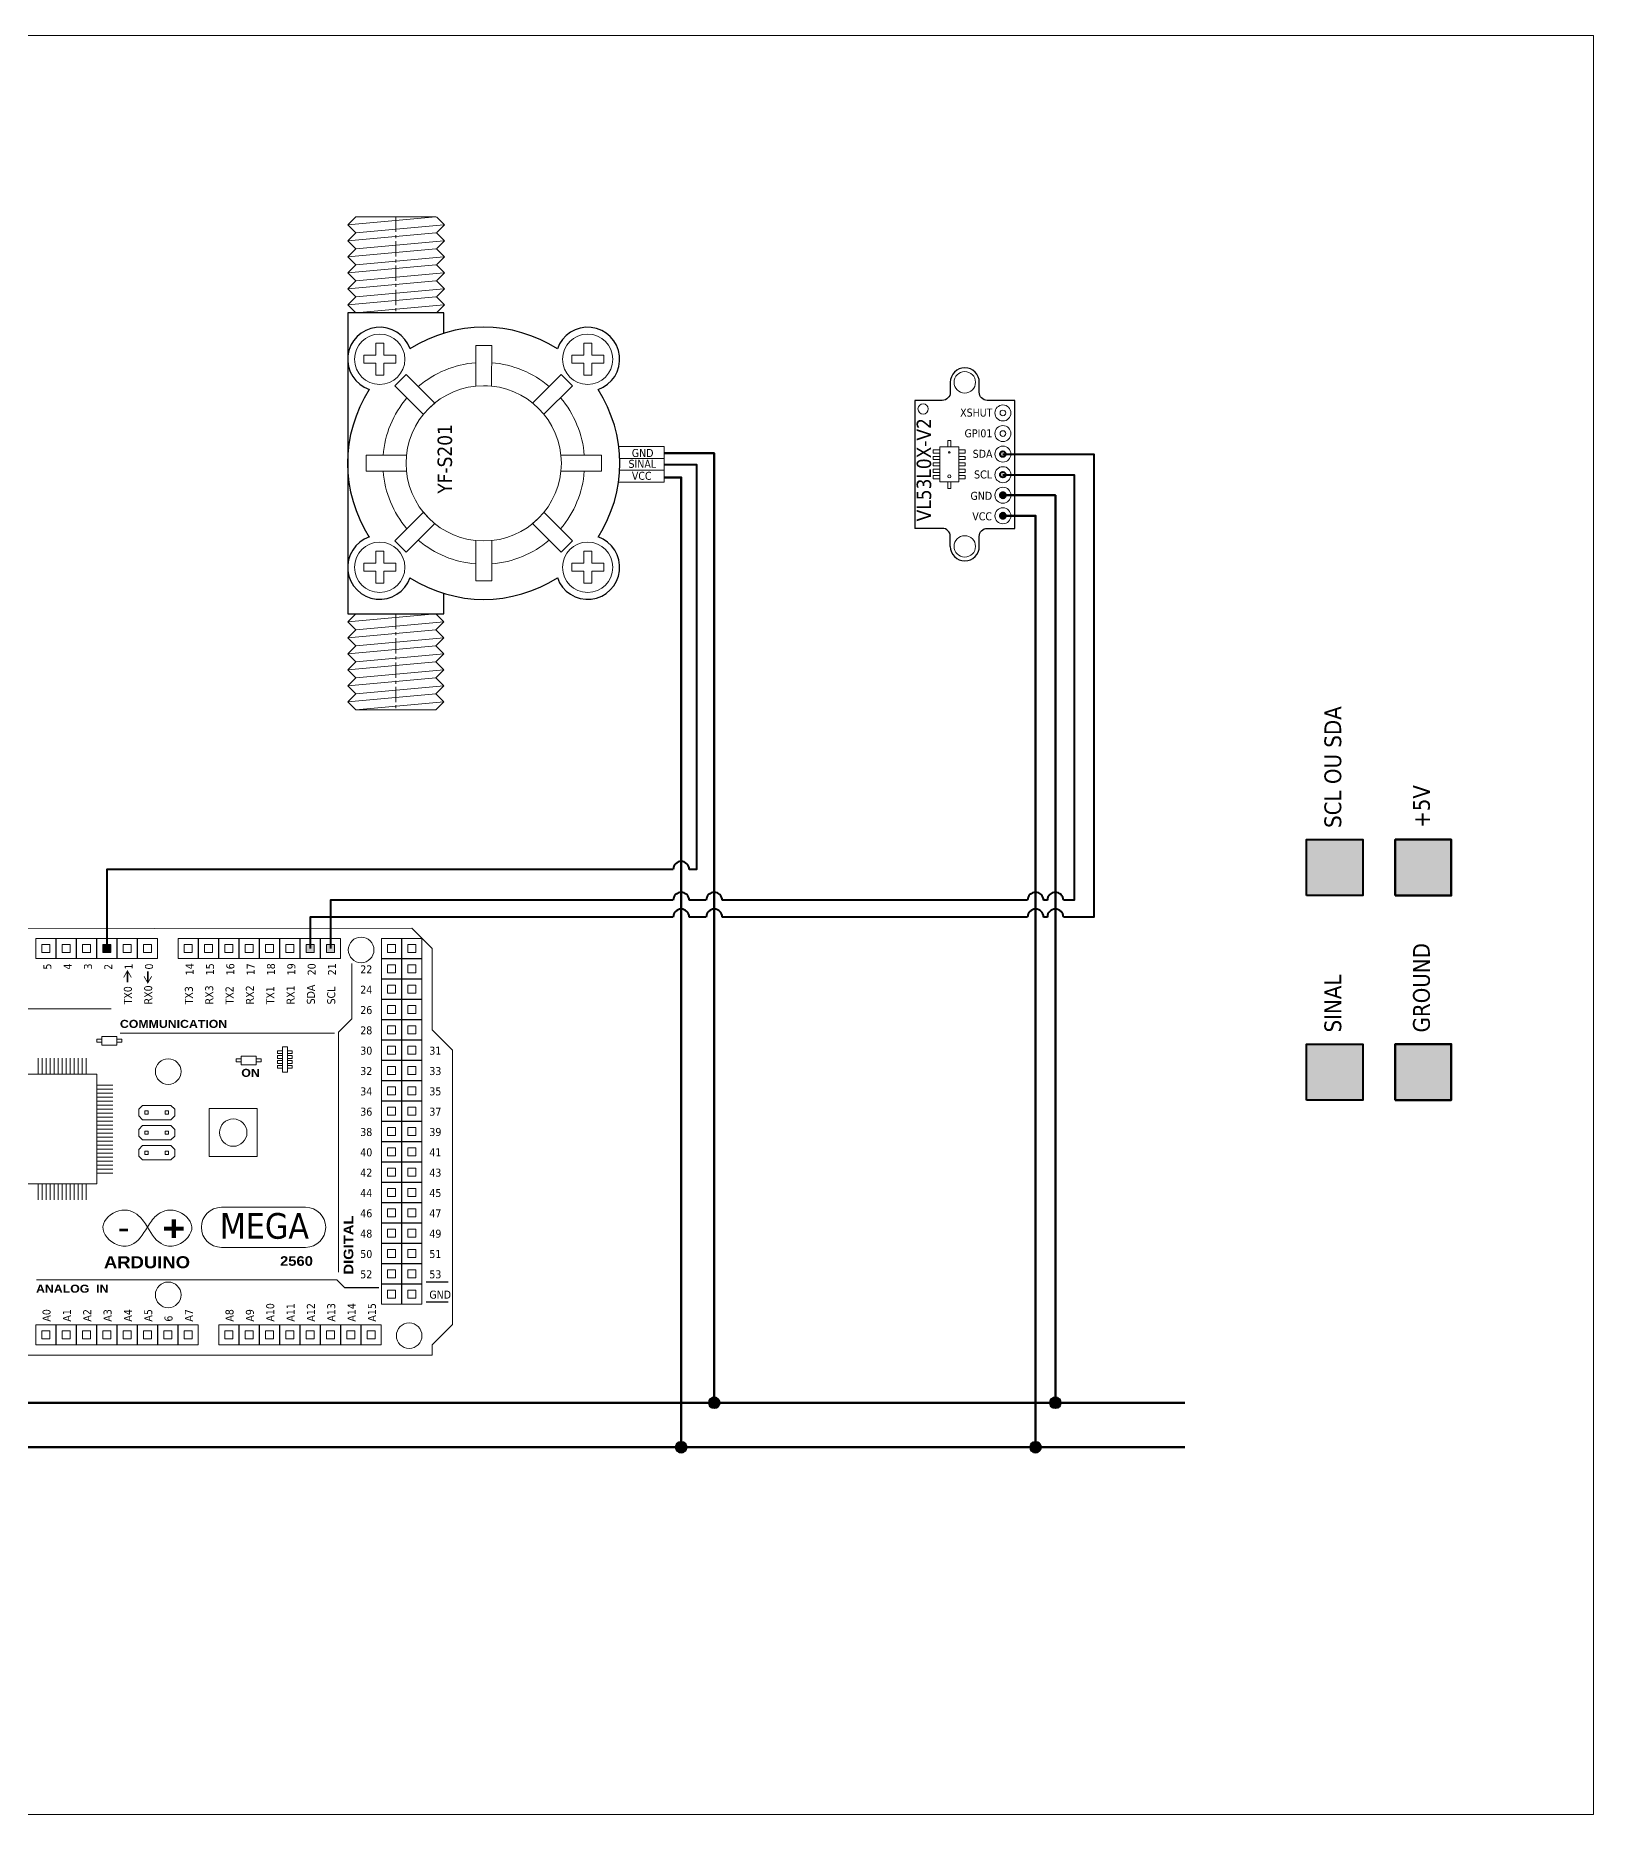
# Model space of a CAD drawing. Extents: x -201 to 3149, y -111 to 111.
# Drawn here: x 2954 to 3148.6, y -111 to 111.2 of the extents above; entities that cross this region are included whole.
import ezdxf

# ---------------------------------------------------------------- set-up
doc = ezdxf.new("R2010")
doc.units = 0
doc.linetypes.add('CENTER', pattern=[50.8, 31.75, -6.35, 6.35, -6.35])
doc.linetypes.add('CONTINU', pattern=[0])
doc.layers.get('0').update_dxf_attribs({"lineweight": 9})
doc.layers.add('1', color=7, linetype='Continuous')
doc.layers.add('2', color=7, linetype='CONTINU')
for name, color, linetype, lineweight in [('contorno', 7, 'CONTINU', 30), ('fase_5V', 1, 'Continuous', 40), ('GND', 3, 'Continuous', 40), ('SCL_OR_SDA', 253, 'CONTINU', 40), ('SINAL', 5, 'Continuous', 40)]:
    doc.layers.add(name, color=color, linetype=linetype, lineweight=lineweight)
doc.styles.add('times 2', font='tahoma.ttf')

# ---------------------------------------------------------------- blocks, each defined once
blk = doc.blocks.new('*U15')
blk.add_lwpolyline([(0, -2.47), (0.99, -2.53), (1, 2.53), (-1, 2.53), (-1, -2.53)])
blk = doc.blocks.new('*U16')
at = {"color": 0, "linetype": 'ByBlock', "lineweight": -2, "transparency": 16777216}
blk.add_blockref('*U15', (318.06, 43.92), dxfattribs=at)
for p, rotation in [((309.45, 40.36), 45.00000000000001), ((326.66, 40.36), 315), ((305.89, 31.75), 90), ((330.23, 31.75), 270), ((309.45, 23.15), 135), ((326.66, 23.15), 225), ((318.06, 19.58), 180)]:
    blk.add_blockref('*U15', p, dxfattribs=dict(at, rotation=rotation))

msp = doc.modelspace()

# ---------------------------------------------------------------- hatches: boundary and pattern name
at = {"layer": 'fase_5V', "lineweight": 50}
h = msp.add_hatch(color=256, dxfattribs=at)
h.dxf.hatch_style = 1
h.paths.add_polyline_path([(3074.53, 51.21, 1), (3075.24, 51.21, 1)])
h = msp.add_hatch(color=256, dxfattribs=at)
h.dxf.hatch_style = 1
h.paths.add_polyline_path([(3123.89, 10.76), (3123.89, 3.76), (3130.89, 3.76), (3130.89, 10.76)])
at = {"layer": 'fase_5V'}
h = msp.add_hatch(color=256, dxfattribs=at)
h.dxf.hatch_style = 1
h.paths.add_polyline_path([(3034.69, -64.51, 0.414214), (3034.03, -65.17), (3034.69, -65.17)])
h = msp.add_hatch(color=256, dxfattribs=at)
h.dxf.hatch_style = 1
h.paths.add_polyline_path([(3034.69, -64.51), (3034.69, -65.17), (3035.34, -65.17, 0.414214)])
h.paths.add_polyline_path([(3035.34, -65.17), (3034.69, -65.17), (3034.03, -65.17, 1)])
h = msp.add_hatch(color=256, dxfattribs=at)
h.dxf.hatch_style = 1
h.paths.add_polyline_path([(3078.96, -64.51, 0.414214), (3078.31, -65.17), (3078.96, -65.17)])
h = msp.add_hatch(color=256, dxfattribs=at)
h.dxf.hatch_style = 1
h.paths.add_polyline_path([(3078.96, -64.51), (3078.96, -65.17), (3079.61, -65.17, 0.414214)])
h.paths.add_polyline_path([(3079.61, -65.17), (3078.96, -65.17), (3078.31, -65.17, 1)])
at = {"layer": 'GND', "lineweight": 50}
h = msp.add_hatch(color=256, dxfattribs=at)
h.dxf.hatch_style = 1
h.paths.add_polyline_path([(3074.53, 53.78, 1), (3075.24, 53.78, 1)])
h = msp.add_hatch(color=256, dxfattribs=at)
h.dxf.hatch_style = 1
h.paths.add_polyline_path([(3123.89, -14.79), (3123.89, -21.79), (3130.89, -21.79), (3130.89, -14.79)])
h = msp.add_hatch(color=256, dxfattribs=at)
h.dxf.hatch_style = 1
h.paths.add_polyline_path([(3038.82, -58.95, 0.414214), (3038.17, -59.61), (3038.82, -59.61)])
h.paths.add_polyline_path([(3038.82, -58.95), (3038.82, -59.61), (3039.47, -59.61, 0.414214)])
h.paths.add_polyline_path([(3039.47, -59.61), (3038.82, -59.61), (3038.17, -59.61, 1)])
h = msp.add_hatch(color=256, dxfattribs=at)
h.dxf.hatch_style = 1
h.paths.add_polyline_path([(3081.43, -58.95, 0.414214), (3080.77, -59.61), (3081.43, -59.61)])
h.paths.add_polyline_path([(3081.43, -58.95), (3081.43, -59.61), (3082.08, -59.61, 0.414214)])
h.paths.add_polyline_path([(3082.08, -59.61), (3081.43, -59.61), (3080.77, -59.61, 1)])
at = {"layer": 'SCL_OR_SDA'}
h = msp.add_hatch(color=256, dxfattribs=at)
h.dxf.hatch_style = 1
h.paths.add_polyline_path([(3074.53, 56.35, 1), (3075.24, 56.35, 1)])
h.paths.add_polyline_path([(3074.53, 58.92, 1), (3075.24, 58.92, 1)])
h = msp.add_hatch(color=256, dxfattribs=at)
h.dxf.hatch_style = 1
h.paths.add_polyline_path([(3112.82, 3.76), (3119.82, 3.76), (3119.82, 10.76), (3112.82, 10.76)])
h = msp.add_hatch(color=256, dxfattribs=at)
h.dxf.hatch_style = 1
h.paths.add_polyline_path([(2922.81, -2.36), (2922.81, -3.36), (2923.81, -3.36), (2923.81, -2.36)])
h.paths.add_polyline_path([(2926.35, -2.36), (2925.35, -2.36), (2925.35, -3.36), (2926.35, -3.36)])
h.paths.add_polyline_path([(2988.83, -2.36), (2987.83, -2.36), (2987.83, -3.36), (2988.83, -3.36)])
h.paths.add_polyline_path([(2991.37, -2.36), (2990.37, -2.36), (2990.37, -3.36), (2991.37, -3.36)])
at = {"layer": 'SINAL'}
h = msp.add_hatch(color=256, dxfattribs=at)
h.dxf.hatch_style = 1
h.paths.add_polyline_path([(2963.43, -2.36), (2962.43, -2.36), (2962.43, -3.36), (2963.43, -3.36)])
h = msp.add_hatch(color=256, dxfattribs=at)
h.dxf.hatch_style = 1
h.paths.add_polyline_path([(3119.82, -14.79), (3112.82, -14.79), (3112.82, -21.79), (3119.82, -21.79)])

# ---------------------------------------------------------------- linework, layer by layer
for p, q in [((3026.89, 59.89), (3032.58, 59.89)), ((3032.58, 55.4), (3026.85, 55.4)), ((2993.55, -11.64), (2993.55, -4.73)), ((2932.59, -10.38), (2963.48, -10.38)), ((2991.89, -13.29), (2993.55, -11.64)), ((2991.89, -43.31), (2991.89, -13.29)), ((2964.6, -13.43), (2991.38, -13.43)), ((2954.37, -18.57), (2954.37, -16.57)), ((2954.87, -18.57), (2954.87, -16.57)), ((2955.37, -18.57), (2955.37, -16.57)), ((2955.87, -18.57), (2955.87, -16.57)), ((2956.37, -18.57), (2956.37, -16.57)), ((2956.87, -18.57), (2956.87, -16.57)), ((2957.37, -18.57), (2957.37, -16.57)), ((2957.87, -18.57), (2957.87, -16.57)), ((2958.37, -18.57), (2958.37, -16.57)), ((2958.87, -18.57), (2958.87, -16.57)), ((2959.37, -18.57), (2959.37, -16.57)), ((2959.87, -18.57), (2959.87, -16.57)), ((2960.37, -18.57), (2960.37, -16.57)), ((2961.71, -19.91), (2963.71, -19.91)), ((2961.71, -20.41), (2963.71, -20.41)), ((2961.71, -20.91), (2963.71, -20.91)), ((2961.71, -21.41), (2963.71, -21.41)), ((2961.71, -21.91), (2963.71, -21.91)), ((2961.71, -22.41), (2963.71, -22.41)), ((2961.71, -22.91), (2963.71, -22.91)), ((2961.71, -23.41), (2963.71, -23.41)), ((2961.71, -23.91), (2963.71, -23.91)), ((2961.71, -24.41), (2963.71, -24.41)), ((2966.92, -22.94), (2967.4, -22.46)), ((2967.4, -24.25), (2966.92, -23.77)), ((2967.4, -22.46), (2970.94, -22.46)), ((2970.94, -24.25), (2967.4, -24.25)), ((2970.94, -22.46), (2971.42, -22.94)), ((2971.42, -23.77), (2970.94, -24.25)), ((2971.42, -22.94), (2971.42, -23.77)), ((2961.71, -24.91), (2963.71, -24.91)), ((2961.71, -25.41), (2963.71, -25.41)), ((2961.71, -25.91), (2963.71, -25.91)), ((2961.71, -26.41), (2963.71, -26.41)), ((2966.92, -25.45), (2967.4, -24.97)), ((2967.4, -26.76), (2966.92, -26.28)), ((2967.4, -24.97), (2970.94, -24.97)), ((2970.94, -24.97), (2971.42, -25.45)), ((2971.42, -26.28), (2970.94, -26.76)), ((2971.42, -25.45), (2971.42, -26.28)), ((2961.71, -26.91), (2963.71, -26.91)), ((2961.71, -27.41), (2963.71, -27.41)), ((2961.71, -27.91), (2963.71, -27.91)), ((2961.71, -28.41), (2963.71, -28.41)), ((2966.92, -27.96), (2967.4, -27.48)), ((2967.4, -29.27), (2966.92, -28.79)), ((2970.94, -26.76), (2967.4, -26.76)), ((2967.4, -27.48), (2970.94, -27.48)), ((2970.94, -27.48), (2971.42, -27.96)), ((2971.42, -28.79), (2970.94, -29.27)), ((2971.42, -27.96), (2971.42, -28.79)), ((2961.71, -28.91), (2963.71, -28.91)), ((2961.71, -29.41), (2963.71, -29.41)), ((2961.71, -29.91), (2963.71, -29.91)), ((2961.71, -30.41), (2963.71, -30.41)), ((2961.71, -30.91), (2963.71, -30.91)), ((2970.94, -29.27), (2967.4, -29.27)), ((2954.37, -32.24), (2954.37, -34.24)), ((2954.87, -32.24), (2954.87, -34.24)), ((2955.37, -32.24), (2955.37, -34.24)), ((2955.87, -32.24), (2955.87, -34.24)), ((2956.37, -32.24), (2956.37, -34.24)), ((2956.87, -32.24), (2956.87, -34.24)), ((2957.37, -32.24), (2957.37, -34.24)), ((2957.87, -32.24), (2957.87, -34.24)), ((2958.37, -32.24), (2958.37, -34.24)), ((2958.87, -32.24), (2958.87, -34.24)), ((2959.37, -32.24), (2959.37, -34.24)), ((2959.87, -32.24), (2959.87, -34.24)), ((2960.37, -32.24), (2960.37, -34.24)), ((2977.25, -35.19), (2987.78, -35.19)), ((2977.25, -40.19), (2987.78, -40.19)), ((2954.15, -44.26), (2991.68, -44.26)), ((2991.68, -44.26), (2992.62, -45.2))]:
    msp.add_line(p, q)
for points in [[(2806.51, 111.22), (3148.64, 111.22), (3148.64, -111.05), (2806.51, -111.05)], [(2995.03, 71.27), (2995.03, 70.77), (2995.03, 70.27), (2996.53, 70.27), (2996.53, 68.77), (2997.53, 68.77), (2997.53, 70.27), (2999.03, 70.27), (2999.03, 71.27), (2997.53, 71.27), (2997.53, 72.77), (2997.03, 72.77), (2996.53, 72.77), (2996.53, 71.27)], [(3021.01, 71.27), (3021.01, 70.77), (3021.01, 70.27), (3022.51, 70.27), (3022.51, 68.77), (3023.51, 68.77), (3023.51, 70.27), (3025.01, 70.27), (3025.01, 71.27), (3023.51, 71.27), (3023.51, 72.77), (3023.01, 72.77), (3022.51, 72.77), (3022.51, 71.27)], [(2995.03, 45.28), (2995.03, 44.78), (2995.03, 44.28), (2996.53, 44.28), (2996.53, 42.78), (2997.53, 42.78), (2997.53, 44.28), (2999.03, 44.28), (2999.03, 45.28), (2997.53, 45.28), (2997.53, 46.78), (2997.03, 46.78), (2996.53, 46.78), (2996.53, 45.28)], [(3021.01, 45.28), (3021.01, 44.78), (3021.01, 44.28), (3022.51, 44.28), (3022.51, 42.78), (3023.51, 42.78), (3023.51, 44.28), (3025.01, 44.28), (3025.01, 45.28), (3023.51, 45.28), (3023.51, 46.78), (3023.01, 46.78), (3022.51, 46.78), (3022.51, 45.28)], [(2954.06, -4.11), (2956.56, -4.11), (2956.56, -1.61), (2954.06, -1.61)], [(2956.6, -4.11), (2959.1, -4.11), (2959.1, -1.61), (2956.6, -1.61)], [(2959.14, -4.11), (2961.64, -4.11), (2961.64, -1.61), (2959.14, -1.61)], [(2961.68, -4.11), (2964.18, -4.11), (2964.18, -1.61), (2961.68, -1.61)], [(2964.22, -4.11), (2966.72, -4.11), (2966.72, -1.61), (2964.22, -1.61)], [(2966.76, -4.11), (2969.26, -4.11), (2969.26, -1.61), (2966.76, -1.61)], [(2971.84, -4.11), (2974.34, -4.11), (2974.34, -1.61), (2971.84, -1.61)], [(2974.38, -4.11), (2976.88, -4.11), (2976.88, -1.61), (2974.38, -1.61)], [(2976.92, -4.11), (2979.42, -4.11), (2979.42, -1.61), (2976.92, -1.61)], [(2979.46, -4.11), (2981.96, -4.11), (2981.96, -1.61), (2979.46, -1.61)], [(2982, -4.11), (2984.5, -4.11), (2984.5, -1.61), (2982, -1.61)], [(2984.54, -4.11), (2987.04, -4.11), (2987.04, -1.61), (2984.54, -1.61)], [(2987.08, -4.11), (2989.58, -4.11), (2989.58, -1.61), (2987.08, -1.61)], [(2989.62, -4.11), (2992.12, -4.11), (2992.12, -1.61), (2989.62, -1.61)], [(2997.24, -4.11), (2999.74, -4.11), (2999.74, -1.61), (2997.24, -1.61)], [(2999.78, -4.11), (3002.28, -4.11), (3002.28, -1.61), (2999.78, -1.61)], [(2954.81, -3.36), (2955.81, -3.36), (2955.81, -2.36), (2954.81, -2.36)], [(2957.35, -3.36), (2958.35, -3.36), (2958.35, -2.36), (2957.35, -2.36)], [(2959.89, -3.36), (2960.89, -3.36), (2960.89, -2.36), (2959.89, -2.36)], [(2964.97, -3.36), (2965.97, -3.36), (2965.97, -2.36), (2964.97, -2.36)], [(2967.51, -3.36), (2968.51, -3.36), (2968.51, -2.36), (2967.51, -2.36)], [(2972.59, -3.36), (2973.59, -3.36), (2973.59, -2.36), (2972.59, -2.36)], [(2975.13, -3.36), (2976.13, -3.36), (2976.13, -2.36), (2975.13, -2.36)], [(2977.67, -3.36), (2978.67, -3.36), (2978.67, -2.36), (2977.67, -2.36)], [(2980.21, -3.36), (2981.21, -3.36), (2981.21, -2.36), (2980.21, -2.36)], [(2982.75, -3.36), (2983.75, -3.36), (2983.75, -2.36), (2982.75, -2.36)], [(2985.29, -3.36), (2986.29, -3.36), (2986.29, -2.36), (2985.29, -2.36)], [(2997.24, -6.65), (2999.74, -6.65), (2999.74, -4.15), (2997.24, -4.15)], [(2997.99, -3.36), (2998.99, -3.36), (2998.99, -2.36), (2997.99, -2.36)], [(2999.78, -6.65), (2999.78, -4.15), (3002.28, -4.15), (3002.28, -6.65)], [(3000.53, -3.36), (3001.53, -3.36), (3001.53, -2.36), (3000.53, -2.36)], [(2997.99, -5.9), (2998.99, -5.9), (2998.99, -4.9), (2997.99, -4.9)], [(3000.53, -5.9), (3000.53, -4.9), (3001.53, -4.9), (3001.53, -5.9)], [(2997.24, -9.19), (2999.74, -9.19), (2999.74, -6.69), (2997.24, -6.69)], [(2997.99, -8.44), (2998.99, -8.44), (2998.99, -7.44), (2997.99, -7.44)], [(2999.78, -9.19), (2999.78, -6.69), (3002.28, -6.69), (3002.28, -9.19)], [(3000.53, -8.44), (3000.53, -7.44), (3001.53, -7.44), (3001.53, -8.44)], [(2997.24, -11.73), (2999.74, -11.73), (2999.74, -9.23), (2997.24, -9.23)], [(2997.99, -10.98), (2998.99, -10.98), (2998.99, -9.98), (2997.99, -9.98)], [(2999.78, -11.73), (2999.78, -9.23), (3002.28, -9.23), (3002.28, -11.73)], [(3000.53, -10.98), (3000.53, -9.98), (3001.53, -9.98), (3001.53, -10.98)], [(2997.24, -14.27), (2999.74, -14.27), (2999.74, -11.77), (2997.24, -11.77)], [(2997.99, -13.52), (2998.99, -13.52), (2998.99, -12.52), (2997.99, -12.52)], [(2999.78, -14.27), (2999.78, -11.77), (3002.28, -11.77), (3002.28, -14.27)], [(3000.53, -13.52), (3000.53, -12.52), (3001.53, -12.52), (3001.53, -13.52)], [(2962.31, -14.18), (2961.7, -14.18), (2961.7, -14.54), (2962.31, -14.54)], [(2962.31, -13.83), (2964.19, -13.83), (2964.19, -14.91), (2962.31, -14.91)], [(2964.19, -14.18), (2964.8, -14.18), (2964.8, -14.54), (2964.19, -14.54)], [(2984.87, -15.13), (2985.5, -15.13), (2985.5, -18.3), (2984.87, -18.3)], [(2997.24, -16.81), (2999.74, -16.81), (2999.74, -14.31), (2997.24, -14.31)], [(2997.99, -16.06), (2998.99, -16.06), (2998.99, -15.06), (2997.99, -15.06)], [(2999.78, -16.81), (2999.78, -14.31), (3002.28, -14.31), (3002.28, -16.81)], [(3000.53, -16.06), (3000.53, -15.06), (3001.53, -15.06), (3001.53, -16.06)], [(2979.72, -16.65), (2979.11, -16.65), (2979.11, -17.01), (2979.72, -17.01)], [(2979.72, -16.29), (2981.59, -16.29), (2981.59, -17.37), (2979.72, -17.37)], [(2981.59, -16.65), (2982.21, -16.65), (2982.21, -17.01), (2981.59, -17.01)], [(2984.87, -15.62), (2984.25, -15.62), (2984.25, -15.97), (2984.87, -15.97)], [(2984.87, -16.23), (2984.25, -16.23), (2984.25, -16.59), (2984.87, -16.59)], [(2984.87, -17.2), (2984.25, -17.2), (2984.25, -16.85), (2984.87, -16.85)], [(2984.87, -17.82), (2984.25, -17.82), (2984.25, -17.46), (2984.87, -17.46)], [(2985.5, -15.62), (2986.11, -15.62), (2986.11, -15.97), (2985.5, -15.97)], [(2985.5, -16.23), (2986.11, -16.23), (2986.11, -16.59), (2985.5, -16.59)], [(2985.5, -17.2), (2986.11, -17.2), (2986.11, -16.85), (2985.5, -16.85)], [(2985.5, -17.82), (2986.11, -17.82), (2986.11, -17.46), (2985.5, -17.46)], [(2997.24, -19.35), (2999.74, -19.35), (2999.74, -16.85), (2997.24, -16.85)], [(2997.99, -18.6), (2998.99, -18.6), (2998.99, -17.6), (2997.99, -17.6)], [(2999.78, -19.35), (2999.78, -16.85), (3002.28, -16.85), (3002.28, -19.35)], [(3000.53, -18.6), (3000.53, -17.6), (3001.53, -17.6), (3001.53, -18.6)], [(2948.04, -32.24), (2961.71, -32.24), (2961.71, -18.57), (2948.04, -18.57)], [(2997.24, -21.89), (2999.74, -21.89), (2999.74, -19.39), (2997.24, -19.39)], [(2999.78, -21.89), (2999.78, -19.39), (3002.28, -19.39), (3002.28, -21.89)], [(2997.24, -24.43), (2999.74, -24.43), (2999.74, -21.93), (2997.24, -21.93)], [(2997.99, -21.14), (2998.99, -21.14), (2998.99, -20.14), (2997.99, -20.14)], [(2999.78, -24.43), (2999.78, -21.93), (3002.28, -21.93), (3002.28, -24.43)], [(3000.53, -21.14), (3000.53, -20.14), (3001.53, -20.14), (3001.53, -21.14)], [(2966.92, -23.77), (2966.92, -23.77), (2966.92, -22.94), (2966.92, -22.94)], [(2967.69, -23.56), (2968.11, -23.56), (2968.11, -23.15), (2967.69, -23.15)], [(2970.64, -23.56), (2970.23, -23.56), (2970.23, -23.15), (2970.64, -23.15)], [(2975.74, -22.86), (2981.74, -22.86), (2981.74, -28.86), (2975.74, -28.86)], [(2997.99, -23.68), (2998.99, -23.68), (2998.99, -22.68), (2997.99, -22.68)], [(3000.53, -23.68), (3000.53, -22.68), (3001.53, -22.68), (3001.53, -23.68)], [(2966.92, -26.28), (2966.92, -26.28), (2966.92, -25.45), (2966.92, -25.45)], [(2967.69, -26.07), (2968.11, -26.07), (2968.11, -25.66), (2967.69, -25.66)], [(2970.64, -26.07), (2970.23, -26.07), (2970.23, -25.66), (2970.64, -25.66)], [(2997.24, -26.97), (2999.74, -26.97), (2999.74, -24.47), (2997.24, -24.47)], [(2997.99, -26.22), (2998.99, -26.22), (2998.99, -25.22), (2997.99, -25.22)], [(2999.78, -26.97), (2999.78, -24.47), (3002.28, -24.47), (3002.28, -26.97)], [(3000.53, -26.22), (3000.53, -25.22), (3001.53, -25.22), (3001.53, -26.22)], [(2966.92, -28.79), (2966.92, -28.79), (2966.92, -27.96), (2966.92, -27.96)], [(2967.69, -28.58), (2968.11, -28.58), (2968.11, -28.16), (2967.69, -28.16)], [(2970.64, -28.58), (2970.23, -28.58), (2970.23, -28.16), (2970.64, -28.16)], [(2997.24, -29.51), (2999.74, -29.51), (2999.74, -27.01), (2997.24, -27.01)], [(2997.99, -28.76), (2998.99, -28.76), (2998.99, -27.76), (2997.99, -27.76)], [(2999.78, -29.51), (2999.78, -27.01), (3002.28, -27.01), (3002.28, -29.51)], [(3000.53, -28.76), (3000.53, -27.76), (3001.53, -27.76), (3001.53, -28.76)], [(2997.24, -32.05), (2999.74, -32.05), (2999.74, -29.55), (2997.24, -29.55)], [(2997.99, -31.3), (2998.99, -31.3), (2998.99, -30.3), (2997.99, -30.3)], [(2999.78, -32.05), (2999.78, -29.55), (3002.28, -29.55), (3002.28, -32.05)], [(3000.53, -31.3), (3000.53, -30.3), (3001.53, -30.3), (3001.53, -31.3)], [(2997.24, -34.59), (2999.74, -34.59), (2999.74, -32.09), (2997.24, -32.09)], [(2997.99, -33.84), (2998.99, -33.84), (2998.99, -32.84), (2997.99, -32.84)], [(2999.78, -34.59), (2999.78, -32.09), (3002.28, -32.09), (3002.28, -34.59)], [(3000.53, -33.84), (3000.53, -32.84), (3001.53, -32.84), (3001.53, -33.84)], [(2997.24, -37.13), (2999.74, -37.13), (2999.74, -34.63), (2997.24, -34.63)], [(2997.99, -36.38), (2998.99, -36.38), (2998.99, -35.38), (2997.99, -35.38)], [(2999.78, -37.13), (2999.78, -34.63), (3002.28, -34.63), (3002.28, -37.13)], [(3000.53, -36.38), (3000.53, -35.38), (3001.53, -35.38), (3001.53, -36.38)], [(2997.24, -39.67), (2999.74, -39.67), (2999.74, -37.17), (2997.24, -37.17)], [(2999.78, -39.67), (2999.78, -37.17), (3002.28, -37.17), (3002.28, -39.67)], [(2997.24, -42.21), (2999.74, -42.21), (2999.74, -39.71), (2997.24, -39.71)], [(2997.99, -38.92), (2998.99, -38.92), (2998.99, -37.92), (2997.99, -37.92)], [(2999.78, -42.21), (2999.78, -39.71), (3002.28, -39.71), (3002.28, -42.21)], [(3000.53, -38.92), (3000.53, -37.92), (3001.53, -37.92), (3001.53, -38.92)], [(2997.99, -41.46), (2998.99, -41.46), (2998.99, -40.46), (2997.99, -40.46)], [(3000.53, -41.46), (3000.53, -40.46), (3001.53, -40.46), (3001.53, -41.46)], [(2997.24, -44.75), (2999.74, -44.75), (2999.74, -42.25), (2997.24, -42.25)], [(2997.99, -44), (2998.99, -44), (2998.99, -43), (2997.99, -43)], [(2999.78, -44.75), (2999.78, -42.25), (3002.28, -42.25), (3002.28, -44.75)], [(3000.53, -44), (3000.53, -43), (3001.53, -43), (3001.53, -44)], [(2997.24, -47.29), (2999.74, -47.29), (2999.74, -44.79), (2997.24, -44.79)], [(2997.99, -46.54), (2998.99, -46.54), (2998.99, -45.54), (2997.99, -45.54)], [(2999.78, -47.29), (2999.78, -44.79), (3002.28, -44.79), (3002.28, -47.29)], [(3000.53, -46.54), (3000.53, -45.54), (3001.53, -45.54), (3001.53, -46.54)], [(2954.06, -52.37), (2956.56, -52.37), (2956.56, -49.87), (2954.06, -49.87)], [(2954.81, -51.62), (2955.81, -51.62), (2955.81, -50.62), (2954.81, -50.62)], [(2956.6, -52.37), (2959.1, -52.37), (2959.1, -49.87), (2956.6, -49.87)], [(2957.35, -51.62), (2958.35, -51.62), (2958.35, -50.62), (2957.35, -50.62)], [(2959.14, -52.37), (2961.64, -52.37), (2961.64, -49.87), (2959.14, -49.87)], [(2959.89, -51.62), (2960.89, -51.62), (2960.89, -50.62), (2959.89, -50.62)], [(2961.68, -52.37), (2964.18, -52.37), (2964.18, -49.87), (2961.68, -49.87)], [(2962.43, -51.62), (2963.43, -51.62), (2963.43, -50.62), (2962.43, -50.62)], [(2964.22, -52.37), (2966.72, -52.37), (2966.72, -49.87), (2964.22, -49.87)], [(2964.97, -51.62), (2965.97, -51.62), (2965.97, -50.62), (2964.97, -50.62)], [(2966.76, -52.37), (2969.26, -52.37), (2969.26, -49.87), (2966.76, -49.87)], [(2967.51, -51.62), (2968.51, -51.62), (2968.51, -50.62), (2967.51, -50.62)], [(2969.3, -52.37), (2971.8, -52.37), (2971.8, -49.87), (2969.3, -49.87)], [(2970.05, -51.62), (2971.05, -51.62), (2971.05, -50.62), (2970.05, -50.62)], [(2971.84, -52.37), (2974.34, -52.37), (2974.34, -49.87), (2971.84, -49.87)], [(2972.59, -51.62), (2973.59, -51.62), (2973.59, -50.62), (2972.59, -50.62)], [(2976.92, -52.37), (2979.42, -52.37), (2979.42, -49.87), (2976.92, -49.87)], [(2977.67, -51.62), (2978.67, -51.62), (2978.67, -50.62), (2977.67, -50.62)], [(2979.46, -52.37), (2981.96, -52.37), (2981.96, -49.87), (2979.46, -49.87)], [(2980.21, -51.62), (2981.21, -51.62), (2981.21, -50.62), (2980.21, -50.62)], [(2982, -52.37), (2984.5, -52.37), (2984.5, -49.87), (2982, -49.87)], [(2982.75, -51.62), (2983.75, -51.62), (2983.75, -50.62), (2982.75, -50.62)], [(2984.54, -52.37), (2987.04, -52.37), (2987.04, -49.87), (2984.54, -49.87)], [(2985.29, -51.62), (2986.29, -51.62), (2986.29, -50.62), (2985.29, -50.62)], [(2987.08, -52.37), (2989.58, -52.37), (2989.58, -49.87), (2987.08, -49.87)], [(2987.83, -51.62), (2988.83, -51.62), (2988.83, -50.62), (2987.83, -50.62)], [(2989.62, -52.37), (2992.12, -52.37), (2992.12, -49.87), (2989.62, -49.87)], [(2990.37, -51.62), (2991.37, -51.62), (2991.37, -50.62), (2990.37, -50.62)], [(2992.16, -52.37), (2994.66, -52.37), (2994.66, -49.87), (2992.16, -49.87)], [(2992.91, -51.62), (2993.91, -51.62), (2993.91, -50.62), (2992.91, -50.62)], [(2994.7, -52.37), (2997.2, -52.37), (2997.2, -49.87), (2994.7, -49.87)], [(2995.45, -51.62), (2996.45, -51.62), (2996.45, -50.62), (2995.45, -50.62)]]:
    msp.add_lwpolyline(points, close=True)
for points in [[(2994.03, 88.58), (2993.03, 87.58), (2994.03, 86.58)], [(3004.03, 88.58), (2993.03, 87.58)], [(3004.03, 88.58), (2994.03, 88.58)], [(2994.03, 86.58), (3005.03, 87.58)], [(3004.11, 86.58), (3005.11, 87.58), (3004.11, 88.58)], [(2994.03, 86.58), (2993.03, 85.58), (2994.03, 84.58)], [(3004.03, 86.58), (2993.03, 85.58)], [(2994.03, 84.58), (2993.03, 83.58), (2994.03, 82.58)], [(3004.03, 84.58), (2993.03, 83.58)], [(2994.03, 84.58), (3005.03, 85.58)], [(3004.11, 84.58), (3005.11, 85.58), (3004.11, 86.58)], [(3004.11, 82.58), (3005.11, 83.58), (3004.11, 84.58)], [(2994.03, 82.58), (2993.03, 81.58), (2994.03, 80.58)], [(3004.03, 82.58), (2993.03, 81.58)], [(2994.03, 82.58), (3005.03, 83.58)], [(3004.11, 80.58), (3005.11, 81.58), (3004.11, 82.58)], [(2994.03, 80.58), (2993.03, 79.58), (2994.03, 78.58)], [(3004.03, 80.58), (2993.03, 79.58)], [(2994.03, 80.58), (3005.03, 81.58)], [(3004.11, 78.58), (3005.11, 79.58), (3004.11, 80.58)], [(2994.03, 78.58), (2993.03, 77.58), (2994.03, 76.58)], [(3004.03, 78.58), (2993.03, 77.58)], [(2994.03, 78.58), (3005.03, 79.58)], [(3004.11, 76.58), (3005.11, 77.58), (3004.11, 78.58)], [(2994.03, 76.58), (3005.03, 77.58)], [(3067.98, 59.84), (3067.98, 60.64), (3068.38, 60.64), (3068.38, 59.84), (3067.98, 59.84)], [(3027.01, 58.36), (3032.58, 58.36)], [(3032.58, 55.4), (3032.58, 59.89)], [(3066.98, 59.04), (3066.18, 59.04), (3066.18, 59.44), (3066.98, 59.44), (3066.98, 59.04)], [(3066.98, 58.24), (3066.18, 58.24), (3066.18, 58.64), (3066.98, 58.64), (3066.98, 58.24)], [(3066.98, 57.44), (3066.18, 57.44), (3066.18, 57.84), (3066.98, 57.84), (3066.98, 57.44)], [(3069.38, 59.84), (3069.38, 55.44), (3066.98, 55.44), (3066.98, 59.84), (3069.38, 59.84)], [(3069.38, 59.44), (3070.18, 59.44), (3070.18, 59.04), (3069.38, 59.04), (3069.38, 59.44)], [(3069.38, 59.44), (3069.38, 59.44)], [(3069.38, 58.64), (3070.18, 58.64), (3070.18, 58.24), (3069.38, 58.24), (3069.38, 58.64)], [(3069.38, 57.84), (3070.18, 57.84), (3070.18, 57.44), (3069.38, 57.44), (3069.38, 57.84)], [(3027, 56.93), (3032.58, 56.93)], [(3066.98, 56.64), (3066.18, 56.64), (3066.18, 57.04), (3066.98, 57.04), (3066.98, 56.64)], [(3066.98, 55.84), (3066.18, 55.84), (3066.18, 56.24), (3066.98, 56.24), (3066.98, 55.84)], [(3066.98, 55.84), (3066.98, 55.84)], [(3069.38, 57.04), (3070.18, 57.04), (3070.18, 56.64), (3069.38, 56.64), (3069.38, 57.04)], [(3069.38, 56.24), (3070.18, 56.24), (3070.18, 55.84), (3069.38, 55.84), (3069.38, 56.24)], [(3067.98, 54.64), (3067.98, 55.44), (3068.38, 55.44), (3068.38, 54.64), (3067.98, 54.64)], [(2994.03, 38.97), (2993.03, 37.97), (2994.03, 36.97)], [(3004.03, 38.97), (2993.03, 37.97)], [(2994.03, 36.97), (3005.03, 37.97)], [(3004.03, 36.97), (3005.03, 37.97), (3004.03, 38.97)], [(2994.03, 36.97), (2993.03, 35.97), (2994.03, 34.97)], [(3004.03, 36.97), (2993.03, 35.97)], [(2994.03, 34.97), (3005.03, 35.97)], [(3004.03, 34.97), (3005.03, 35.97), (3004.03, 36.97)], [(2994.03, 34.97), (2993.03, 33.97), (2994.03, 32.97)], [(3004.03, 34.97), (2993.03, 33.97)], [(2994.03, 32.97), (3005.03, 33.97)], [(3004.03, 32.97), (3005.03, 33.97), (3004.03, 34.97)], [(2994.03, 32.97), (2993.03, 31.97), (2994.03, 30.97)], [(3004.03, 32.97), (2993.03, 31.97)], [(2994.03, 30.97), (3005.03, 31.97)], [(3004.03, 30.97), (3005.03, 31.97), (3004.03, 32.97)], [(2994.03, 30.97), (2993.03, 29.97), (2994.03, 28.97)], [(3004.03, 30.97), (2993.03, 29.97)], [(2994.03, 28.97), (2993.03, 27.97), (2994.03, 26.97)], [(3004.03, 28.97), (2993.03, 27.97)], [(2994.03, 28.97), (3005.03, 29.97)], [(3004.03, 28.97), (3005.03, 29.97), (3004.03, 30.97)], [(3004.03, 26.97), (3005.03, 27.97), (3004.03, 28.97)], [(2994.03, 26.97), (3005.03, 27.97)], [(2994.03, 26.97), (3004.03, 26.97)]]:
    msp.add_lwpolyline(points)
at = {"linetype": 'CENTER', "ltscale": 0.06}
for points in [[(2999.03, 88.58), (2999.03, 76.58)], [(2999.03, 38.97), (2999.03, 26.97)]]:
    msp.add_lwpolyline(points, dxfattribs=at)
at = {"color": 9}
for points in [[(2962.43, -3.36), (2963.43, -3.36), (2963.43, -2.36), (2962.43, -2.36)], [(2987.83, -3.36), (2988.83, -3.36), (2988.83, -2.36), (2987.83, -2.36)], [(2990.37, -3.36), (2991.37, -3.36), (2991.37, -2.36), (2990.37, -2.36)]]:
    msp.add_lwpolyline(points, close=True, dxfattribs=at)
at = {"const_width": 0.1}
for points in [[(2965.47, -7.07), (2965.47, -5.72), (2965.04, -6.48)], [(2965.57, -7.07), (2965.57, -5.72), (2966.01, -6.48)], [(2968.01, -5.72), (2968.01, -7.07), (2967.58, -6.31)], [(2968.11, -5.72), (2968.11, -7.07), (2968.55, -6.31)]]:
    msp.add_lwpolyline(points, dxfattribs=at)
at = {"transparency": 33554610}
for centre in [(2997.03, 70.77), (3023.01, 70.77), (2997.03, 44.78), (3023.01, 44.78)]:
    msp.add_circle(centre, 3.14, dxfattribs=at)
for centre, radius in [((3070.12, 67.89), 1.34), ((3010.02, 57.77), 9.7), ((3064.91, 64.56), 0.642), ((3074.88, 64.06), 1), ((3074.88, 61.49), 1), ((3074.88, 64.06), 0.355), ((3074.88, 61.49), 0.355), ((3068.18, 59.14), 0.1), ((3074.88, 58.92), 1), ((3068.18, 56.14), 0.2), ((3074.88, 56.35), 1), ((3074.88, 53.78), 1), ((3074.88, 51.21), 1), ((3070.12, 47.39), 1.34), ((2978.74, -25.86), 1.71)]:
    msp.add_circle(centre, radius)
at = {"transparency": 33554495}
for start, end in [(94.5468, 130.4631), (49.5468, 85.4631), (139.5468, 175.4631), (4.5468, 40.4631), (184.5468, 220.4631), (319.5468, 355.4631), (229.5468, 265.4631), (274.5468, 310.4631)]:
    msp.add_arc((3010.02, 57.77), 12.61, start, end, dxfattribs=at)
for centre, start, end in [((2977.25, -37.69), 90, 270), ((2987.78, -37.69), 270, 90)]:
    msp.add_arc(centre, 2.5, start, end)
at = {"color": 135, "true_color": 0x39aca1}
for points in [[(2968.01, -37.65), (2966.91, -36.24), (2965.85, -35.63), (2964.44, -35.63), (2962.46, -37.61), (2964.27, -39.89), (2965.99, -39.89), (2968.01, -37.65)], [(2968.01, -37.65), (2969.11, -36.24), (2970.18, -35.63), (2971.58, -35.63), (2973.56, -37.61), (2971.76, -39.89), (2970.04, -39.89), (2968.01, -37.65)]]:
    msp.add_spline(points, degree=3, dxfattribs=at)
at = {"layer": '1', "linetype": 'Continuous', "lineweight": 15}
for centre in [(2994.71, -3.03), (2970.61, -18.23), (2970.61, -46.13), (3000.71, -51.23)]:
    msp.add_circle(centre, 1.6, dxfattribs=at)
at = {"layer": '2'}
for p, q in [((2992.62, -45.2), (2996.9, -45.2)), ((3002.85, -44.48), (3005.6, -44.48)), ((3002.85, -47.02), (3005.6, -47.02))]:
    msp.add_line(p, q, dxfattribs=at)
at = {"layer": 'contorno'}
for points in [[(3005.03, 74.02), (3005.03, 76.58), (2993.03, 76.58), (2993.03, 38.97)], [(2993.03, 38.97), (3005.03, 38.97), (3005.03, 41.52)]]:
    msp.add_lwpolyline(points, dxfattribs=at)
for points in [[(3068.31, 67.89), (3068.31, 66.64, -0.414214), (3067.31, 65.64), (3063.87, 65.64), (3063.87, 49.64)], [(3071.92, 47.39), (3071.92, 48.64, -0.414214), (3072.92, 49.64), (3076.37, 49.64), (3076.37, 65.64), (3072.92, 65.64, -0.414214), (3071.92, 66.64), (3071.92, 67.89)], [(3068.31, 47.39), (3068.31, 48.64, 0.414214), (3067.31, 49.64), (3063.87, 49.64)]]:
    msp.add_lwpolyline(points, format="xyb", dxfattribs=at)
at = {"layer": 'contorno', "linetype": 'Continuous', "lineweight": 15}
for points in [[(2904.51, -9.84), (2904.51, -0.43), (2904.51, -0.43), (3001.03, -0.32), (3001.03, -0.32), (3003.57, -2.86), (3003.57, -2.86), (3003.57, -13.02), (3003.57, -13.02), (3006.11, -15.56), (3006.11, -15.56), (3006.11, -49.85)], [(3003.57, -53.66), (3003.57, -52.39), (3006.11, -49.85)], [(3003.57, -53.66), (3003.57, -53.66), (2904.51, -53.66)]]:
    msp.add_lwpolyline(points, dxfattribs=at)
at = {"layer": 'contorno'}
for centre, radius, start, end in [((2997.03, 70.77), 4, 18.8975, 251.1025), ((3010.02, 57.77), 17, 57.1983, 122.8017), ((3023.01, 70.77), 4, 288.8975, 161.1025), ((3070.12, 67.89), 1.81, 0, 180), ((3010.02, 57.77), 17, 147.1983, 212.8017), ((3010.02, 57.77), 17, 327.1983, 32.8017), ((2997.03, 44.78), 4, 108.8975, 341.1025), ((3023.01, 44.78), 4, 198.8975, 71.1025), ((3070.12, 47.39), 1.81, 180, 0), ((3010.02, 57.77), 17, 237.1983, 302.8017)]:
    msp.add_arc(centre, radius, start, end, dxfattribs=at)
at = {"layer": 'fase_5V', "lineweight": 50}
for points in [[(3032.58, 56.01), (3034.69, 56.01), (3034.69, -65.17)], [(3074.88, 51.21), (3078.96, 51.21), (3078.96, -65.17)], [(3123.89, 3.76), (3123.89, 10.76), (3130.89, 10.76), (3130.89, 3.76), (3123.89, 3.76)], [(2844.62, -65.17), (3097.59, -65.17)]]:
    msp.add_lwpolyline(points, dxfattribs=at)
for centre, radius in [((3074.88, 51.21), 0.355), ((3034.69, -65.17), 0.652), ((3078.96, -65.17), 0.652)]:
    msp.add_circle(centre, radius, dxfattribs=at)
at = {"layer": 'GND', "lineweight": 50}
for points in [[(3032.58, 59.02), (3038.82, 59.02), (3038.82, -59.61)], [(3074.88, 53.78), (3081.43, 53.78), (3081.43, -59.61)], [(3123.89, -21.79), (3123.89, -14.79), (3130.89, -14.79), (3130.89, -21.79), (3123.89, -21.79)], [(2943.64, -59.61), (3097.59, -59.61)]]:
    msp.add_lwpolyline(points, dxfattribs=at)
for centre, radius in [((3074.88, 53.78), 0.355), ((3038.82, -59.61), 0.652), ((3081.43, -59.61), 0.652)]:
    msp.add_circle(centre, radius, dxfattribs=at)
at = {"layer": 'SCL_OR_SDA'}
for points in [[(3074.88, 58.92), (3086.24, 58.92), (3086.24, 1.07), (3082.43, 1.07)], [(3074.88, 56.35), (3083.77, 56.35), (3083.77, 3.17), (3082.43, 3.17)], [(3112.82, 3.76), (3112.82, 10.76), (3119.82, 10.76), (3119.82, 3.76), (3112.82, 3.76)], [(3033.69, 3.17), (2990.87, 3.17), (2990.87, -2.86)], [(3037.82, 3.17), (3035.69, 3.17)], [(3077.96, 3.17), (3039.82, 3.17)], [(3080.43, 3.17), (3079.96, 3.17)], [(3033.69, 1.07), (2988.33, 1.07), (2988.33, -2.86)], [(3037.82, 1.07), (3035.69, 1.07)], [(3077.96, 1.07), (3039.82, 1.07)], [(3080.43, 1.07), (3079.96, 1.07)]]:
    msp.add_lwpolyline(points, dxfattribs=at)
for centre in [(3074.88, 58.92), (3074.88, 56.35)]:
    msp.add_circle(centre, 0.355, dxfattribs=at)
for centre in [(3034.69, 3.17), (3038.82, 3.17), (3078.96, 3.17), (3081.43, 3.17), (3034.69, 1.07), (3038.82, 1.07), (3078.96, 1.07), (3081.43, 1.07)]:
    msp.add_arc(centre, 1, 0, 180, dxfattribs=at)
at = {"layer": 'SINAL'}
for points in [[(3032.58, 57.64), (3036.62, 57.64), (3036.62, 7.04), (3035.69, 7.04)], [(3033.69, 7.04), (2962.93, 7.04), (2962.93, -2.86)], [(3112.82, -21.79), (3112.82, -14.79), (3119.82, -14.79), (3119.82, -21.79), (3112.82, -21.79)]]:
    msp.add_lwpolyline(points, dxfattribs=at)
msp.add_arc((3034.69, 7.04), 1, 0, 180, dxfattribs=at)

# ---------------------------------------------------------------- block references
at = {"transparency": 33554559, "rotation": 90}
msp.add_blockref('*U16', (3041.77, -260.28), dxfattribs=at)

# ---------------------------------------------------------------- texts
at = {"char_height": 1.8, "attachment_point": 1, "rotation": 90, "style": 'times 2'}
for s, insert in [('YF-S201', (3004.26, 53.98)), ('VL53L0X-V2', (3064.11, 50.52))]:
    msp.add_mtext_dynamic_manual_height_columns(s, width=3.6996, gutter_width=5, heights=[0], dxfattribs=dict(at, insert=insert))
at = {"attachment_point": 1}
for s, insert, char_height in [('{\\fArial|b1|i0|c0|p34;\\W1.1;COMMUNICATION}', (2964.58, -11.77), 1), ('{\\fArial|b1|i0|c0|p34;\\W1.1;ON}', (2979.74, -17.89), 1), ('{\\fArial|b1|i0|c0|p34;\\W1.1;ARDUINO}', (2962.58, -41.3), 1.5), ('{\\fArial|b1|i0|c0|p34;\\W1.1;2560}', (2984.58, -41.3), 1.2), ('{\\fArial|b1|i0|c0|p34;\\W1.1;ANALOG  IN}', (2954.1, -44.86), 1)]:
    msp.add_mtext_dynamic_manual_height_columns(s, width=9.5124, gutter_width=1, heights=[0], dxfattribs=dict(at, insert=insert, char_height=char_height))
at = {"color": 135, "true_color": 0x39aca1, "char_height": 3.2, "attachment_point": 1, "style": 'times 2'}
for s, width, gutter_width, insert in [('{\\fArial|b1|i0|c0|p34;\\W1.1;+}', 9.5124, 1, (2969.86, -36.2)), ('MEGA', 5.5156, 5, (2977.05, -35.91)), ('{\\W1.1;-}', 9.5124, 1, (2964.29, -36.03))]:
    msp.add_mtext_dynamic_manual_height_columns(s, width=width, gutter_width=gutter_width, heights=[0], dxfattribs=dict(at, insert=insert))
at = {"insert": (2992.53, -43.59), "char_height": 1.2, "attachment_point": 1, "rotation": 90}
msp.add_mtext_dynamic_manual_height_columns('{\\fArial|b1|i0|c0|p34;\\W1.1;DIGITAL}', width=9.5124, gutter_width=1, heights=[0], dxfattribs=at)
at = {"layer": '2', "style": 'times 2'}
for s, p in [('XSHUT', (3069.54, 63.61)), ('GPI01', (3070.09, 61.02)), ('SINAL', (3028.11, 57.21)), ('GND', (3028.52, 58.56)), ('SDA', (3071.11, 58.46)), ('VCC', (3028.53, 55.71)), ('SCL', (3071.28, 55.88)), ('GND', (3070.83, 53.21)), ('VCC', (3071.06, 50.65)), ('22', (2994.6, -5.96)), ('24', (2994.6, -8.5)), ('26', (2994.6, -11.04)), ('28', (2994.6, -13.58)), ('30', (2994.6, -16.12)), ('31', (3003.23, -16.12)), ('32', (2994.6, -18.66)), ('33', (3003.23, -18.66)), ('34', (2994.6, -21.2)), ('35', (3003.23, -21.2)), ('36', (2994.6, -23.74)), ('37', (3003.23, -23.74)), ('38', (2994.6, -26.28)), ('39', (3003.23, -26.28)), ('40', (2994.6, -28.82)), ('41', (3003.23, -28.82)), ('42', (2994.6, -31.36)), ('43', (3003.23, -31.36)), ('44', (2994.6, -33.9)), ('45', (3003.23, -33.9)), ('46', (2994.6, -36.44)), ('47', (3003.23, -36.44)), ('48', (2994.6, -38.98)), ('49', (3003.23, -38.98)), ('50', (2994.6, -41.52)), ('51', (3003.23, -41.52)), ('52', (2994.6, -44.06)), ('53', (3003.23, -44.06)), ('GND', (3003.23, -46.6))]:
    msp.add_text(s, height=1, dxfattribs=at).set_placement(p)
for s, height, p in [('SCL OU SDA', 2.1, (3117.14, 12.22)), ('+5V', 2.1, (3128.21, 12.22)), ('GROUND', 2.1, (3128.21, -13.34)), ('5', 1, (2956.01, -5.48)), ('4', 1, (2958.55, -5.48)), ('3', 1, (2961.09, -5.48)), ('2', 1, (2963.63, -5.52)), ('1', 1, (2966.17, -5.48)), ('0', 1, (2968.71, -5.48)), ('14', 1, (2973.79, -6.2)), ('15', 1, (2976.33, -6.2)), ('16', 1, (2978.87, -6.2)), ('17', 1, (2981.41, -6.2)), ('18', 1, (2983.95, -6.2)), ('19', 1, (2986.49, -6.2)), ('20', 1, (2989.03, -6.2)), ('21', 1, (2991.57, -6.2)), ('SINAL', 2.1, (3117.14, -13.34)), ('TX0', 1, (2966.07, -9.84)), ('RX0', 1, (2968.61, -9.84)), ('TX3', 1, (2973.69, -9.84)), ('RX3', 1, (2976.23, -9.84)), ('TX2', 1, (2978.77, -9.84)), ('RX2', 1, (2981.31, -9.84)), ('TX1', 1, (2983.85, -9.84)), ('RX1', 1, (2986.39, -9.84)), ('SDA', 1, (2988.93, -9.84)), ('SCL', 1, (2991.47, -9.84)), ('A0', 1, (2955.91, -49.47)), ('A1', 1, (2958.45, -49.47)), ('A2', 1, (2960.99, -49.47)), ('A3', 1, (2963.53, -49.47)), ('A4', 1, (2966.07, -49.47)), ('A5', 1, (2968.61, -49.47)), ('6', 1, (2971.15, -49.47)), ('A7', 1, (2973.69, -49.47)), ('A8', 1, (2978.77, -49.47)), ('A9', 1, (2981.31, -49.47)), ('A10', 1, (2983.85, -49.47)), ('A11', 1, (2986.39, -49.47)), ('A12', 1, (2988.93, -49.47)), ('A13', 1, (2991.47, -49.47)), ('A14', 1, (2994.01, -49.47)), ('A15', 1, (2996.55, -49.47))]:
    msp.add_text(s, height=height, rotation=90, dxfattribs=at).set_placement(p)

doc.saveas('drawing.dxf')
